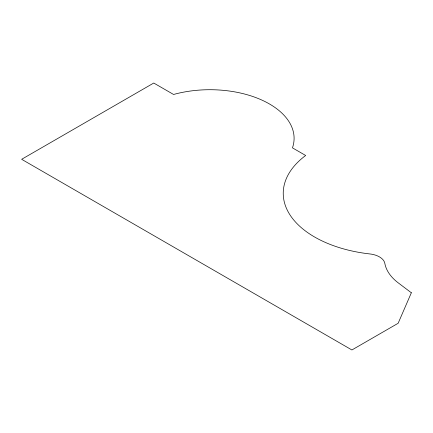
<?xml version="1.0" encoding="UTF-8"?>
<svg xmlns="http://www.w3.org/2000/svg" width="433" height="433" viewBox="0 0 433 433"><rect width="100%" height="100%" fill="white"/><g stroke="black" fill="none" stroke-linecap="round" stroke-linejoin="round"><path stroke-width="0.65" d="M411.35 292.768L398.138 323.278L351.905 349.967L21.65 159.301L153.753 83.033L173.568 94.47A84.197 48.61 0 0 1 261.586 99.953A84.197 48.61 0 0 1 292.459 147.859L305.671 155.485A106.951 61.746 0 0 0 369.219 253.868A18.684 10.787 0 0 1 384.829 263.378A67.478 38.959 0 0 0 398.89 283.355L411.35 292.768"/></g></svg>
